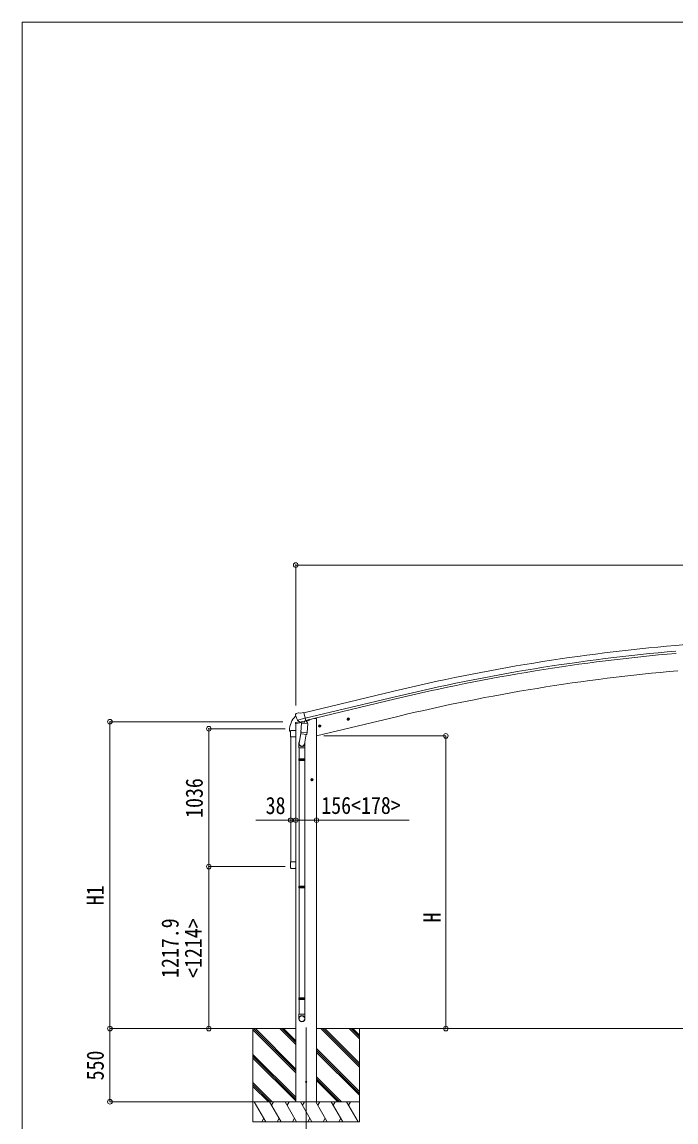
# Model space of a CAD drawing. Units: millimetres at full size. Extents: x -9783 to 9892, y -6828 to 6752.
# Drawn here: x -9783 to -4870, y -1515 to 6752 of the extents above; entities that cross this region are included whole.
import ezdxf
from ezdxf.enums import TextEntityAlignment as Align

# ---------------------------------------------------------------- set-up
doc = ezdxf.new("R2010")
doc.units = ezdxf.units.MM
doc.header["$LTSCALE"] = 35
doc.header["$PDMODE"] = 32
doc.header["$PDSIZE"] = 35
for name, color, linetype, lineweight in [('0-0_0', 7, 'Continuous', 9), ('0-1_本体', 4, 'Continuous', 9), ('0-2_部品', 7, 'Continuous', 9), ('0-8_PARTS2', 2, 'Continuous', 9), ('0-A_寸法', 6, 'Continuous', 9), ('1-1_GLASS', 4, 'Continuous', 9), ('1-2_GLASS_SEAL', 7, 'Continuous', 9), ('1-A', 6, 'Continuous', 9), ('F-0_240', 7, 'Continuous', 9)]:
    doc.layers.add(name, color=color, linetype=linetype, lineweight=lineweight)
doc.styles.add('ＭＳ ゴシック', font='')
doc.styles.get('ＭＳ ゴシック').set_extended_font_data('MS Gothic')

msp = doc.modelspace()

# ---------------------------------------------------------------- linework, layer by layer
at = {"layer": '0-0_0'}
for p, q in [((-7726.63, -813.2), (-8125.3, -813.2)), ((-8048.38, -813.2), (-8048.38, -1513.2)), ((-7726.13, -1144.96), (-8048.38, -822.71)), ((-7726.13, -1130.82), (-8043.75, -813.21)), ((-7726.13, -1116.68), (-8029.6, -813.21)), ((-7726.13, -932.83), (-7845.76, -813.2)), ((-7726.13, -918.69), (-7831.62, -813.2)), ((-7726.13, -904.55), (-7817.48, -813.2)), ((-7570.63, -813.2), (-701.67, -813.2)), ((-7248.38, -1102.21), (-7537.4, -813.2)), ((-7248.38, -1088.07), (-7523.26, -813.2)), ((-7248.38, -1073.93), (-7509.11, -813.2)), ((-7248.38, -890.08), (-7325.26, -813.2)), ((-7248.38, -875.94), (-7311.12, -813.2)), ((-7296.97, -813.21), (-7296.98, -813.2)), ((-7248.38, -861.8), (-7296.96, -813.21)), ((-7248.38, -813.2), (-7248.38, -1513.2)), ((-7248.38, -1286.06), (-7570.63, -963.81)), ((-7248.38, -1300.2), (-7570.63, -977.95)), ((-7726.13, -1328.81), (-8048.38, -1006.56)), ((-7726.13, -1342.95), (-8048.38, -1020.7)), ((-7726.13, -1357.09), (-8048.38, -1034.84)), ((-7248.38, -1314.34), (-7570.63, -992.09)), ((-7903.87, -1363.2), (-8048.38, -1218.69)), ((-7918.02, -1363.2), (-8048.38, -1232.83)), ((-7383.37, -1363.2), (-7570.63, -1175.94)), ((-7397.52, -1363.2), (-7570.63, -1190.08)), ((-7411.66, -1363.2), (-7570.63, -1204.23)), ((-7932.16, -1363.2), (-8048.38, -1246.98)), ((-8048.38, -1363.2), (-7248.38, -1363.2)), ((-7951.49, -1513.2), (-8038.1, -1363.2)), ((-7836.02, -1513.2), (-7922.63, -1363.2)), ((-7892.62, -1363.2), (-7907.62, -1389.18)), ((-7720.55, -1513.2), (-7807.15, -1363.2)), ((-7792.15, -1389.18), (-7777.15, -1363.2)), ((-7605.08, -1513.2), (-7691.68, -1363.2)), ((-7676.68, -1389.18), (-7661.68, -1363.2)), ((-7489.61, -1513.2), (-7576.21, -1363.2)), ((-7561.21, -1389.18), (-7546.21, -1363.2)), ((-7374.14, -1513.2), (-7460.74, -1363.2)), ((-7445.74, -1389.18), (-7430.74, -1363.2)), ((-7258.67, -1513.2), (-7345.27, -1363.2)), ((-7330.27, -1389.18), (-7315.27, -1363.2)), ((-7966.49, -1487.22), (-7981.49, -1513.2)), ((-7851.02, -1487.22), (-7866.02, -1513.2)), ((-7735.55, -1487.22), (-7750.55, -1513.2)), ((-7620.08, -1487.22), (-7635.08, -1513.2)), ((-7504.61, -1487.22), (-7519.61, -1513.2)), ((-7389.14, -1487.22), (-7404.14, -1513.2)), ((-7248.38, -1513.2), (-8048.38, -1513.2))]:
    msp.add_line(p, q, dxfattribs=at)
at = {"layer": '0-1_本体'}
for p, q in [((-4182.6, 2127.18), (-4874.02, 2066.95)), ((-7666.61, 1561.03), (-6990.93, 1722.98)), ((-7656.53, 1519.05), (-6980.87, 1681)), ((-7652.61, 1502.69), (-6976.94, 1664.64)), ((-7571.13, 1386.8), (-6960.32, 1533.44)), ((-7570.8, 1516.8), (-7570.8, -1363.2)), ((-7726.8, 1477.83), (-7726.8, -1363.2))]:
    msp.add_line(p, q, dxfattribs=at)
msp.add_lwpolyline([(-7570.8, 1516.8), (-7590.8, 1516.8), (-7624.64, 1508.68)], dxfattribs=at)
for centre, radius, start, end in [((-3618.17, -12348.27), 14469.82, 94.97901, 103.47901), ((-3618.17, -12348.27), 14426.65, 94.97901, 103.47901), ((-3618.17, -12348.27), 14409.82, 94.97901, 103.47901), ((-3600.75, -12461.37), 14392.42, 95.00113, 103.49889)]:
    msp.add_arc(centre, radius, start, end, dxfattribs=at)
at = {"layer": '0-2_部品'}
for p, q in [((-7728.07, 1545.43), (-7727.79, 1544.28)), ((-7728.07, 1545.43), (-7727.79, 1544.28)), ((-7723.85, 1554.01), (-7727.71, 1547.71)), ((-7723.85, 1554.01), (-7727.71, 1547.71)), ((-7700.69, 1493.2), (-7726.9, 1486.9)), ((-7700.69, 1493.2), (-7726.9, 1486.9)), ((-7720.75, 1556.25), (-7707.57, 1559.42)), ((-7720.75, 1556.25), (-7707.57, 1559.42)), ((-7714.01, 1505.12), (-7656.51, 1518.93)), ((-7714.01, 1505.12), (-7656.51, 1518.93)), ((-7697.16, 1490.21), (-7713.54, 1504.7)), ((-7697.16, 1490.21), (-7713.54, 1504.7)), ((-7693.01, 1556.74), (-7706.27, 1559.44)), ((-7693.01, 1556.74), (-7706.27, 1559.44)), ((-7694.45, 1489.65), (-7686.93, 1491.45)), ((-7694.45, 1489.65), (-7686.93, 1491.45)), ((-7693.62, 1489.75), (-7692.09, 1490.12)), ((-7693.62, 1489.75), (-7692.09, 1490.12)), ((-7693.01, 1556.74), (-7667.08, 1562.97)), ((-7693.01, 1556.74), (-7667.08, 1562.97)), ((-7692.09, 1490.12), (-7655.38, 1498.93)), ((-7692.09, 1490.12), (-7655.38, 1498.93)), ((-7690.25, 1489.89), (-7690.3, 1489.15)), ((-7690.25, 1489.89), (-7690.3, 1489.15)), ((-7689.55, 1488.11), (-7663.73, 1481.67)), ((-7689.55, 1488.11), (-7663.73, 1481.67)), ((-7661.33, 1497.11), (-7662.36, 1482.5)), ((-7661.33, 1497.11), (-7662.36, 1482.5)), ((-7655.38, 1498.93), (-7653.85, 1499.3)), ((-7655.38, 1498.93), (-7653.85, 1499.3)), ((-7652.3, 1501.4), (-7651.36, 1501.34)), ((-7652.3, 1501.4), (-7651.36, 1501.34)), ((-7651.36, 1501.34), (-7638.04, 1486.02)), ((-7651.36, 1501.34), (-7638.04, 1486.02)), ((-7647.36, 1496.74), (-7628.47, 1501.28)), ((-7647.36, 1496.74), (-7628.47, 1501.28)), ((-7624.64, 1509.45), (-7624.64, 1506.14)), ((-7624.64, 1509.45), (-7624.64, 1506.14)), ((-7342.33, 1510.74), (-7322.88, 1515.41)), ((-7342.33, 1510.74), (-7322.88, 1515.41)), ((-7337.77, 1518.52), (-7339.91, 1511.32)), ((-7337.77, 1518.52), (-7339.91, 1511.32)), ((-7330.48, 1520.27), (-7337.77, 1518.52)), ((-7330.48, 1520.27), (-7337.77, 1518.52)), ((-7330.27, 1503.35), (-7334.94, 1522.8)), ((-7330.27, 1503.35), (-7334.94, 1522.8)), ((-7325.31, 1514.82), (-7330.48, 1520.27)), ((-7325.31, 1514.82), (-7330.48, 1520.27)), ((-7327.44, 1507.63), (-7325.31, 1514.82)), ((-7327.44, 1507.63), (-7325.31, 1514.82)), ((-7729.2, 1477.1), (-7686.49, 1487.35)), ((-7729.2, 1477.1), (-7686.49, 1487.35)), ((-7729.2, 1483.99), (-7729.2, 1477.1)), ((-7729.2, 1483.99), (-7729.2, 1477.1)), ((-7686.96, 1420.81), (-7701.48, 1333.04)), ((-7686.96, 1420.81), (-7701.48, 1333.04)), ((-7688.16, 1403.46), (-7687.29, 1415.93)), ((-7688.16, 1403.46), (-7687.29, 1415.93)), ((-7682.63, 1482.76), (-7687.3, 1415.93)), ((-7682.63, 1482.76), (-7687.3, 1415.93)), ((-7641.61, 1412.73), (-7687.3, 1415.93)), ((-7641.61, 1412.73), (-7687.3, 1415.93)), ((-7636.94, 1479.57), (-7682.63, 1482.76)), ((-7636.94, 1479.57), (-7682.63, 1482.76)), ((-7680.85, 1485.94), (-7681.08, 1482.66)), ((-7680.85, 1485.94), (-7681.08, 1482.66)), ((-7641.63, 1412.73), (-7642.51, 1400.04)), ((-7641.63, 1412.73), (-7642.51, 1400.04)), ((-7641.61, 1412.73), (-7636.94, 1479.57)), ((-7641.61, 1412.73), (-7636.94, 1479.57)), ((-7638.04, 1486.02), (-7638.49, 1479.68)), ((-7638.04, 1486.02), (-7638.49, 1479.68)), ((-7556.16, 1458.99), (-7536.71, 1463.66)), ((-7556.16, 1458.99), (-7536.71, 1463.66)), ((-7551.6, 1466.77), (-7553.73, 1459.57)), ((-7551.6, 1466.77), (-7553.73, 1459.57)), ((-7544.3, 1468.52), (-7551.6, 1466.77)), ((-7544.3, 1468.52), (-7551.6, 1466.77)), ((-7544.1, 1451.6), (-7548.77, 1471.05)), ((-7544.1, 1451.6), (-7548.77, 1471.05)), ((-7539.14, 1463.08), (-7544.3, 1468.52)), ((-7539.14, 1463.08), (-7544.3, 1468.52)), ((-7541.27, 1455.88), (-7539.14, 1463.08)), ((-7541.27, 1455.88), (-7539.14, 1463.08)), ((-7703.63, 1295.88), (-7703.63, 1330.23)), ((-7703.63, 1295.88), (-7703.63, 1330.23)), ((-7687.77, 1402.1), (-7687.77, 1402.1)), ((-7687.77, 1402.1), (-7687.77, 1402.1)), ((-7686.32, 1401.32), (-7644.62, 1398.41)), ((-7686.32, 1401.32), (-7644.62, 1398.41)), ((-7648.13, 1398.65), (-7660.78, 1323.72)), ((-7648.13, 1398.65), (-7660.78, 1323.72)), ((-7657.63, 1330.54), (-7657.63, 1295.88)), ((-7657.63, 1330.54), (-7657.63, 1295.88)), ((-7657.63, 1295.88), (-7703.63, 1295.88)), ((-7657.63, 1295.88), (-7703.63, 1295.88)), ((-7701.63, 1295.88), (-7701.63, 1213.36)), ((-7701.63, 1295.88), (-7701.63, 1213.36)), ((-7659.63, 1295.88), (-7659.63, 1213.36)), ((-7659.63, 1295.88), (-7659.63, 1213.36)), ((-7703.63, 1211.36), (-7702.63, 1213.36)), ((-7703.63, 1211.36), (-7702.63, 1213.36)), ((-7657.63, 1211.36), (-7703.63, 1211.36)), ((-7657.63, 1211.36), (-7703.63, 1211.36)), ((-7657.63, 1203.36), (-7703.63, 1203.36)), ((-7657.63, 1203.36), (-7703.63, 1203.36)), ((-7658.63, 1213.36), (-7702.63, 1213.36)), ((-7658.63, 1213.36), (-7702.63, 1213.36)), ((-7658.63, 1201.36), (-7702.63, 1201.36)), ((-7658.63, 1201.36), (-7702.63, 1201.36)), ((-7701.63, 1201.36), (-7701.63, 257.17)), ((-7701.63, 1201.36), (-7701.63, 257.17)), ((-7659.63, 1201.36), (-7659.63, 257.17)), ((-7659.63, 1201.36), (-7659.63, 257.17)), ((-7657.63, 1211.36), (-7658.63, 1213.36)), ((-7657.63, 1211.36), (-7658.63, 1213.36)), ((-7657.63, 1203.36), (-7658.63, 1201.36)), ((-7657.63, 1203.36), (-7658.63, 1201.36)), ((-7657.63, 1211.36), (-7657.63, 1203.36)), ((-7657.63, 1211.36), (-7657.63, 1203.36)), ((-7595.13, 1057.3), (-7615.13, 1057.3)), ((-7595.13, 1057.3), (-7615.13, 1057.3)), ((-7605.13, 1064.8), (-7611.63, 1061.05)), ((-7605.13, 1064.8), (-7611.63, 1061.05)), ((-7611.63, 1061.05), (-7611.63, 1053.55)), ((-7611.63, 1061.05), (-7611.63, 1053.55)), ((-7611.63, 1053.55), (-7605.13, 1049.79)), ((-7611.63, 1053.55), (-7605.13, 1049.79)), ((-7605.13, 1047.3), (-7605.13, 1067.3)), ((-7605.13, 1047.3), (-7605.13, 1067.3)), ((-7598.63, 1061.05), (-7605.13, 1064.8)), ((-7598.63, 1061.05), (-7605.13, 1064.8)), ((-7703.63, 255.17), (-7702.63, 257.17)), ((-7703.63, 255.17), (-7702.63, 257.17)), ((-7657.63, 255.17), (-7703.63, 255.17)), ((-7657.63, 255.17), (-7703.63, 255.17)), ((-7658.63, 257.17), (-7702.63, 257.17)), ((-7658.63, 257.17), (-7702.63, 257.17)), ((-7657.63, 255.17), (-7658.63, 257.17)), ((-7657.63, 255.17), (-7658.63, 257.17)), ((-7657.63, 255.17), (-7657.63, 247.17)), ((-7657.63, 255.17), (-7657.63, 247.17)), ((-7657.63, 247.17), (-7703.63, 247.17)), ((-7657.63, 247.17), (-7703.63, 247.17)), ((-7658.63, 245.17), (-7702.63, 245.17)), ((-7658.63, 245.17), (-7702.63, 245.17)), ((-7701.63, 245.17), (-7701.63, -582.75)), ((-7701.63, 245.17), (-7701.63, -582.75)), ((-7659.63, 245.17), (-7659.63, -582.75)), ((-7659.63, 245.17), (-7659.63, -582.75)), ((-7657.63, 247.17), (-7658.63, 245.17)), ((-7657.63, 247.17), (-7658.63, 245.17)), ((-7703.63, -584.75), (-7702.63, -582.75)), ((-7703.63, -584.75), (-7702.63, -582.75)), ((-7657.63, -584.75), (-7703.63, -584.75)), ((-7657.63, -584.75), (-7703.63, -584.75)), ((-7657.63, -592.75), (-7703.63, -592.75)), ((-7657.63, -592.75), (-7703.63, -592.75)), ((-7658.63, -582.75), (-7702.63, -582.75)), ((-7658.63, -582.75), (-7702.63, -582.75)), ((-7658.63, -594.75), (-7702.63, -594.75)), ((-7658.63, -594.75), (-7702.63, -594.75)), ((-7701.63, -594.75), (-7701.63, -704.75)), ((-7701.63, -594.75), (-7701.63, -704.75)), ((-7659.63, -594.75), (-7659.63, -704.75)), ((-7659.63, -594.75), (-7659.63, -704.75)), ((-7657.63, -584.75), (-7658.63, -582.75)), ((-7657.63, -584.75), (-7658.63, -582.75)), ((-7657.63, -592.75), (-7658.63, -594.75)), ((-7657.63, -592.75), (-7658.63, -594.75)), ((-7657.63, -584.75), (-7657.63, -592.75)), ((-7657.63, -584.75), (-7657.63, -592.75)), ((-7703.63, -738.9), (-7703.63, -704.75)), ((-7657.63, -704.75), (-7703.63, -704.75)), ((-7703.63, -738.9), (-7703.63, -704.75)), ((-7657.63, -704.75), (-7703.63, -704.75)), ((-7657.63, -738.9), (-7657.63, -704.75)), ((-7657.63, -738.9), (-7657.63, -704.75))]:
    msp.add_line(p, q, dxfattribs=at)
for points in [[(-7714.29, 1505.7), (-7713.7, 1504.86), (-7713.54, 1504.7)], [(-7714.29, 1505.7), (-7713.7, 1504.86), (-7713.54, 1504.7)], [(-7661.65, 1497.52), (-7661.89, 1497.37), (-7686.66, 1491.42), (-7686.93, 1491.45)], [(-7661.65, 1497.52), (-7661.89, 1497.37), (-7686.66, 1491.42), (-7686.93, 1491.45)], [(-7661.65, 1497.52), (-7651.93, 1499.86), (-7667.08, 1562.97)], [(-7661.65, 1497.52), (-7651.93, 1499.86), (-7667.08, 1562.97)], [(-7339.91, 1511.32), (-7334.74, 1505.88), (-7327.44, 1507.63)], [(-7339.91, 1511.32), (-7334.74, 1505.88), (-7327.44, 1507.63)], [(-7553.73, 1459.57), (-7548.57, 1454.13), (-7541.27, 1455.88)], [(-7553.73, 1459.57), (-7548.57, 1454.13), (-7541.27, 1455.88)], [(-7703.63, 1211.36), (-7703.63, 1203.36), (-7702.63, 1201.36)], [(-7703.63, 1211.36), (-7703.63, 1203.36), (-7702.63, 1201.36)], [(-7605.13, 1049.79), (-7598.63, 1053.55), (-7598.63, 1061.05)], [(-7605.13, 1049.79), (-7598.63, 1053.55), (-7598.63, 1061.05)], [(-7703.63, 255.17), (-7703.63, 247.17), (-7702.63, 245.17)], [(-7703.63, 255.17), (-7703.63, 247.17), (-7702.63, 245.17)], [(-7703.63, -584.75), (-7703.63, -592.75), (-7702.63, -594.75)], [(-7703.63, -584.75), (-7703.63, -592.75), (-7702.63, -594.75)]]:
    msp.add_lwpolyline(points, dxfattribs=at)
for centre, radius in [((-7332.61, 1513.07), 8.5), ((-7332.61, 1513.07), 8.5), ((-7332.61, 1513.07), 7.7), ((-7332.61, 1513.07), 7.7), ((-7332.61, 1513.07), 6.5), ((-7332.61, 1513.07), 6.5), ((-7546.43, 1461.32), 8.5), ((-7546.43, 1461.32), 8.5), ((-7546.43, 1461.32), 7.7), ((-7546.43, 1461.32), 7.7), ((-7546.43, 1461.32), 6.5), ((-7546.43, 1461.32), 6.5), ((-7605.13, 1057.3), 8.5), ((-7605.13, 1057.3), 8.5), ((-7605.13, 1057.3), 7.7), ((-7605.13, 1057.3), 7.7), ((-7605.13, 1057.3), 6.5), ((-7605.13, 1057.3), 6.5)]:
    msp.add_circle(centre, radius, dxfattribs=at)
at = {"layer": '0-2_部品', "color": 4}
msp.add_circle((-7648.88, -1213.2), 4.5, dxfattribs=at)
msp.add_circle((-7648.88, -1213.2), 4.5, dxfattribs=at)
at = {"layer": '0-2_部品'}
for centre, radius, start, end in [((-7530.99, 1591.53), 202.4, 193.5, 205.09125), ((-7530.99, 1591.53), 202.4, 193.5, 205.09125), ((-7719.59, 1551.39), 5, 103.5, 148.5), ((-7719.59, 1551.39), 5, 103.5, 148.5), ((-7706.87, 1556.5), 3, 78.5, 103.5), ((-7706.87, 1556.5), 3, 78.5, 103.5), ((-7693.73, 1490.24), 0.5, 248.23754, 283.5), ((-7693.73, 1490.24), 0.5, 248.23754, 283.5), ((-7690.75, 1489.93), 0.5, 356, 103.5), ((-7690.75, 1489.93), 0.5, 356, 103.5), ((-7689.3, 1489.08), 1, 176, 256), ((-7689.3, 1489.08), 1, 176, 256), ((-7660.74, 1497.03), 0.604, 100.59842, 172.20595), ((-7660.74, 1497.03), 0.604, 100.59842, 172.20595), ((-7653.97, 1499.78), 0.5, 283.5, 318.76246), ((-7653.97, 1499.78), 0.5, 283.5, 318.76246), ((-7629.64, 1506.14), 5, 283.5, 0), ((-7629.64, 1506.14), 5, 283.5, 0), ((-7726.2, 1483.99), 3, 103.5, 180), ((-7726.2, 1483.99), 3, 103.5, 180), ((-7663.38, 1482.64), 1.03, 250.03897, 351.96569), ((-7663.38, 1482.64), 1.03, 250.03897, 351.96569), ((-7686.22, 1403.29), 1.95, 175.04017, 217.47766), ((-7686.22, 1403.29), 1.95, 175.04017, 217.47766), ((-7686.18, 1403.32), 2, 217.40962, 266), ((-7686.18, 1403.32), 2, 217.40962, 266), ((-7644.48, 1400.4), 2, 266, 349.46843), ((-7644.48, 1400.4), 2, 266, 349.46843)]:
    msp.add_arc(centre, radius, start, end, dxfattribs=at)
for centre, major_axis, ratio, start_param, end_param in [((-7725.15, 1546.14), (-1.57, -2.57), 0.99628, 4.712389, 5.4996506), ((-7725.15, 1546.14), (-1.57, -2.57), 0.99628, 4.712389, 5.4996506), ((-7695.18, 1492.47), (-0.73, -2.92), 0.997631, 5.8041905, 6.6006116), ((-7695.18, 1492.47), (-0.73, -2.92), 0.997631, 5.8041905, 6.6006116), ((-7695.12, 1492.7), (2.63, 3.16), 0.650902, 4.0958226, 4.1686332), ((-7695.12, 1492.7), (2.63, 3.16), 0.650902, 4.0958226, 4.1686332), ((-7695.15, 1492.57), (-0.73, -2.92), 0.997631, 0.3902369, 0.4789948), ((-7695.15, 1492.57), (-0.73, -2.92), 0.997631, 0.3902369, 0.4789948), ((-7680.63, 1330.54), (23, 0), 0.996195, 2.5560258, 6.5663028), ((-7680.63, 1330.54), (23, 0), 0.996195, 2.5560258, 6.5663028), ((-7680.63, 1330.54), (21, 0), 0.996195, 2.9349147, 5.9512394), ((-7680.63, 1330.54), (21, 0), 0.996195, 2.9349147, 5.9512394), ((-7680.63, -737.15), (-23, 0), 0.996195, 3.1415927, 6.2831853), ((-7680.63, -737.15), (-23, 0), 0.996195, 3.1415927, 6.2831853), ((-7680.63, -738.9), (-23, 0), 0.996195, 3.1415927, 6.2831853), ((-7680.63, -738.9), (-23, 0), 0.996195, 3.1415927, 6.2831853), ((-7680.63, -738.9), (0, -23.43), 0.981806, 4.712389, 7.8539816), ((-7680.63, -738.9), (0, -23.43), 0.981806, 4.712389, 7.8539816)]:
    msp.add_ellipse(centre, major_axis=major_axis, ratio=ratio, start_param=start_param, end_param=end_param, dxfattribs=at)
msp.add_ellipse((-7680.63, -738.9), major_axis=(21, 0), ratio=0.996195, dxfattribs=at)
msp.add_ellipse((-7680.63, -738.9), major_axis=(21, 0), ratio=0.996195, dxfattribs=at)
at = {"layer": '0-8_PARTS2'}
msp.add_line((-7648.88, -803.99), (-7648.88, -1654.23), dxfattribs=at)
at = {"layer": '0-A_寸法'}
for p, q in [((-7726.8, 2670.7), (-7726.8, 1615.88)), ((-544.8, 2670.7), (-7726.8, 2670.7)), ((-9122.47, 1493.55), (-7824.21, 1493.55)), ((-9122.47, -813.2), (-9122.47, 1493.55)), ((-8379.66, 1440.66), (-8379.66, 404.66)), ((-6599.32, 1386.8), (-7516.15, 1386.8)), ((-6599.32, -813.2), (-6599.32, 1386.8)), ((-7726.8, 753.57), (-7570.8, 753.57)), ((-7570.8, 753.57), (-6874.64, 753.57)), ((-9122.47, -813.2), (-8267.07, -813.2)), ((-9122.47, -1363.2), (-9122.47, -813.2)), ((-6599.32, -813.2), (-7042.18, -813.2)), ((-9122.47, -1363.2), (-8048.38, -1363.2))]:
    msp.add_line(p, q, dxfattribs=at)
for p in [(-7726.8, 2670.7), (-9122.47, 1493.55), (-6599.32, 1386.8), (-7726.8, 753.57), (-7570.8, 753.57), (-9122.47, -813.2), (-6599.32, -813.2), (-9122.47, -1363.2)]:
    msp.add_point(p, dxfattribs=at)
at = {"layer": '1-1_GLASS'}
for p, q in [((-7764.8, 1378.76), (-7764.8, 439.76)), ((-7726.8, 1378.76), (-7726.8, 1247.71)), ((-7726.8, 439.76), (-7726.8, 1247.71))]:
    msp.add_line(p, q, dxfattribs=at)
at = {"layer": '1-2_GLASS_SEAL'}
for p, q in [((-7773.3, 1440.75), (-7773.3, 1428.99)), ((-7772.8, 1428.49), (-7766.54, 1414.99)), ((-7766.04, 1422.26), (-7766.04, 1415.49)), ((-7765.8, 1378.76), (-7765.8, 1422.46)), ((-7760.3, 1427.96), (-7731.3, 1427.96)), ((-7760.04, 1428.26), (-7726.8, 1428.26)), ((-7725.8, 1422.46), (-7725.8, 1378.76)), ((-7725.8, 1378.76), (-7765.8, 1378.76)), ((-7765.8, 439.76), (-7765.8, 396.06)), ((-7725.8, 439.76), (-7765.8, 439.76)), ((-7725.8, 396.06), (-7725.8, 439.76)), ((-7760.3, 390.56), (-7731.3, 390.56))]:
    msp.add_line(p, q, dxfattribs=at)
for centre, radius, start, end in [((-7621.04, 1427.25), 152.26, 135.14293, 180), ((-7724.56, 1529.28), 6.95, 95.39711, 129.45641), ((-7772.8, 1428.99), 0.5, 180, 270), ((-7766.54, 1415.49), 0.5, 270, 0), ((-7760.04, 1422.26), 6, 90, 180), ((-7760.3, 1422.46), 5.5, 90, 180), ((-7731.3, 1422.46), 5.5, 0, 90), ((-7760.3, 396.06), 5.5, 180, 270), ((-7731.3, 396.06), 5.5, 270, 0)]:
    msp.add_arc(centre, radius, start, end, dxfattribs=at)
at = {"layer": '1-A'}
for p, q in [((-8379.66, 1440.66), (-7806.13, 1440.66)), ((-7726.8, 753.57), (-8026.8, 753.57)), ((-7726.8, 753.57), (-7764.83, 753.57)), ((-8379.66, 404.66), (-7806.13, 404.66)), ((-8379.66, -813.2), (-8379.66, 404.66)), ((-8379.66, -813.2), (-7806.13, -813.2))]:
    msp.add_line(p, q, dxfattribs=at)
for p in [(-8379.66, 1440.66), (-7764.83, 753.57), (-7726.8, 753.57), (-8379.66, 404.66), (-8379.66, -813.2)]:
    msp.add_point(p, dxfattribs=at)
at = {"layer": 'F-0_240', "color": 5}
for q in [(-9783.03, -6828.1), (9396.97, 6751.9)]:
    msp.add_line((-9783.03, 6751.9), q, dxfattribs=at)

# ---------------------------------------------------------------- texts
at = {"layer": '0-A_寸法', "color": 7, "style": 'ＭＳ ゴシック', "width": 0.85}
msp.add_text('156<178>', height=129, dxfattribs=at).set_placement((-7534.8, 761.57), align=Align.BOTTOM_LEFT)
for s, p in [('H1', (-9130.47, 114.18)), ('H', (-6599.32, -15.2)), ('550', (-9130.47, -1202.2))]:
    msp.add_text(s, height=129, rotation=90, dxfattribs=at).set_placement(p, align=Align.BOTTOM_LEFT)
at = {"layer": '1-A', "color": 7, "style": 'ＭＳ ゴシック', "width": 0.85}
for s, p in [('1036', (-8386.66, 770.66)), ('1217.9', (-8568.02, -432.27)), ('<1214>', (-8393.53, -432.27))]:
    msp.add_text(s, height=129, rotation=90, dxfattribs=at).set_placement(p, align=Align.BOTTOM_LEFT)
msp.add_text('38', height=129, dxfattribs=at).set_placement((-7952.8, 760.57), align=Align.BOTTOM_LEFT)

doc.saveas('drawing.dxf')
